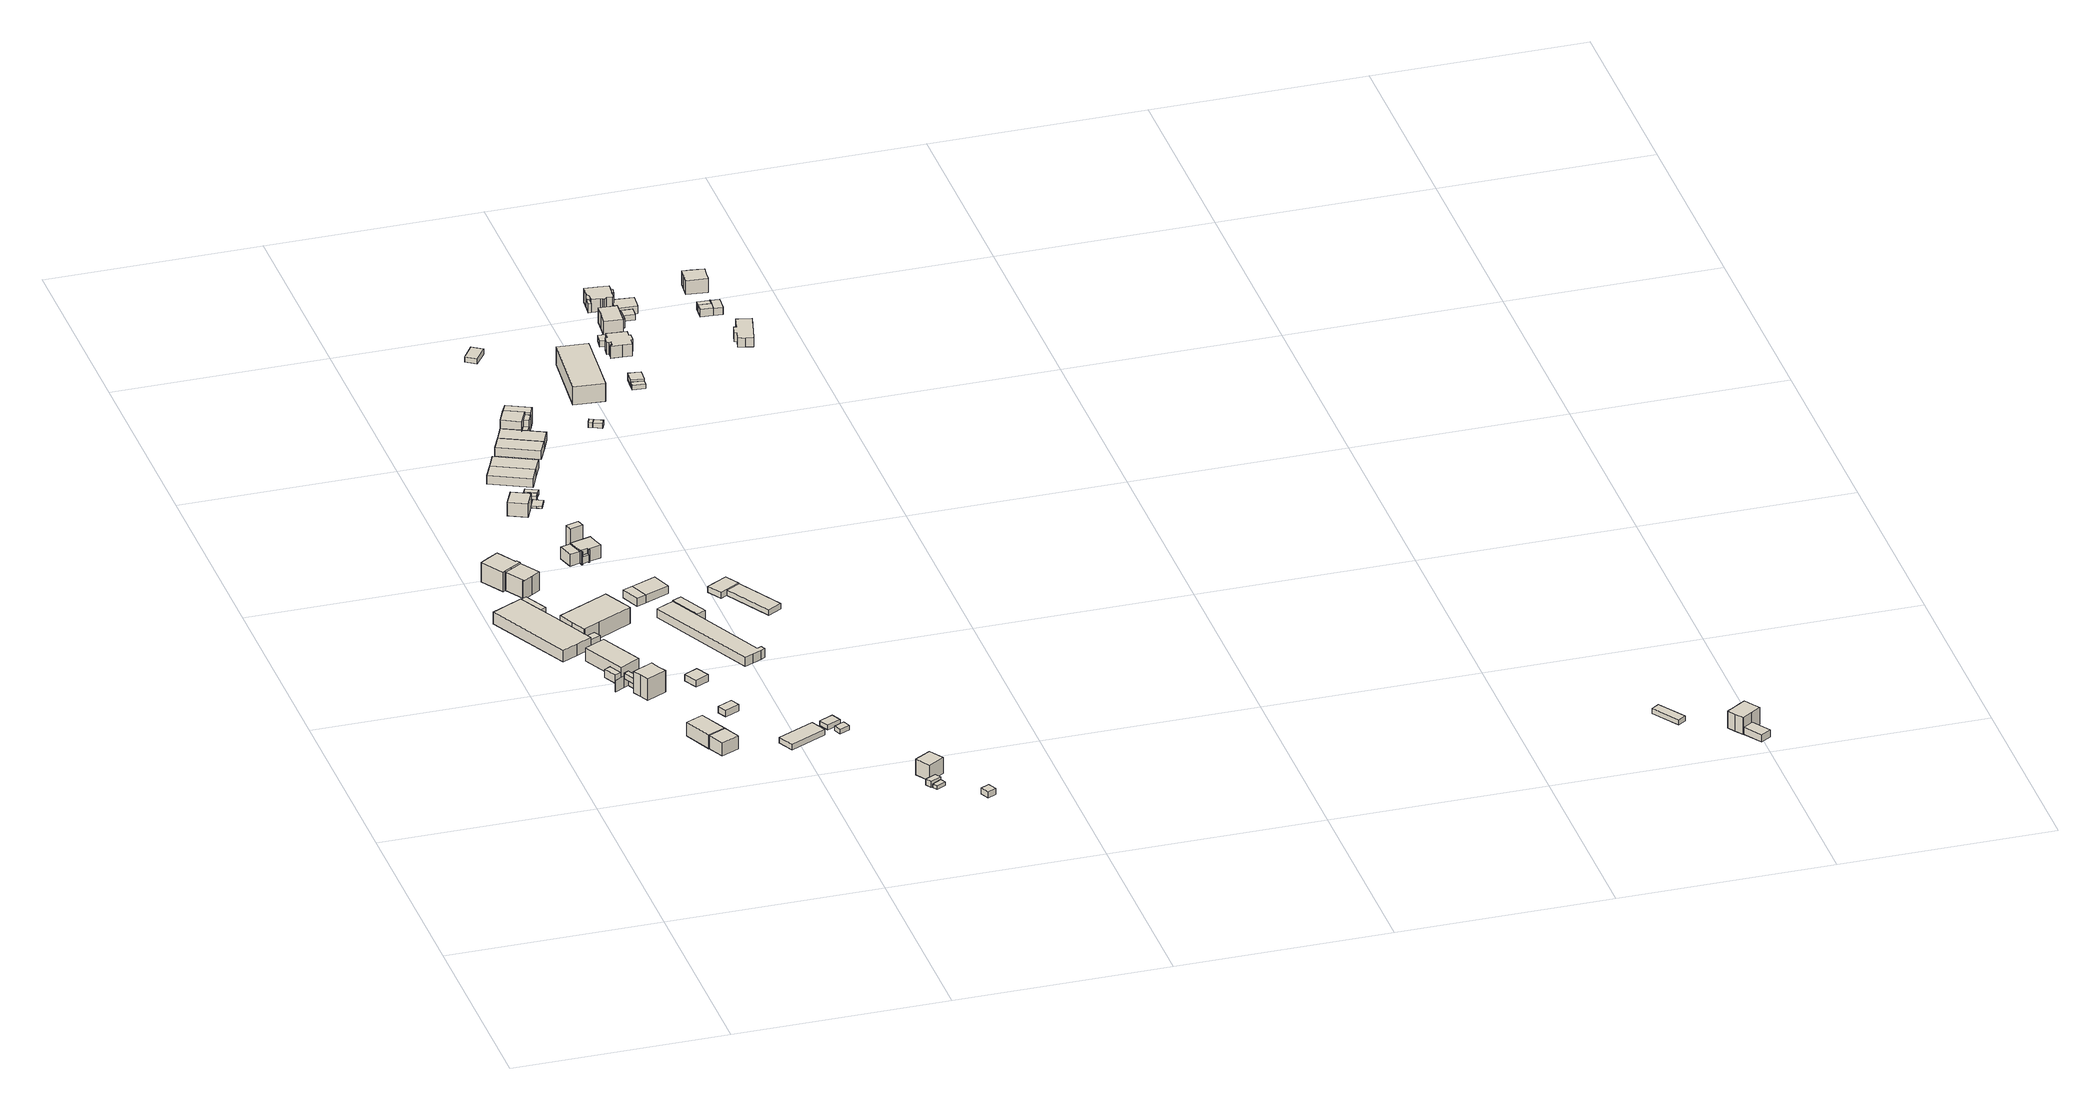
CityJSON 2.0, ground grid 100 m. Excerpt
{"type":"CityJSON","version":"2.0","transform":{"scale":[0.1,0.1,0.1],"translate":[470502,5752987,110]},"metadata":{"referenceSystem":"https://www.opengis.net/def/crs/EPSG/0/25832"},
"CityObjects":{
"building1":{"type":"Building","attributes":{"Gemeindeschluessel":"05711000","function":"31001_2720"},"address":[{"country":"Germany","locality":"Bielefeld","thoroughfareNumber":"1","thoroughfareName":"Rehobothweg"}],"children":["building1-1","building1-2"]},
"building1-1":{"type":"BuildingPart","attributes":{"BezugspunktDach":"2000","measuredHeight":7.31},"parents":["building1"],"geometry":[{"type":"Solid","lod":"1","boundaries":[[[[0,1,2,3,4,5,6,7,8,9,10,11]],[[12,13,14,15,16,17,18,19,20,21,22,23]],[[12,23,11,10]],[[13,12,10,9]],[[14,13,9,8]],[[15,14,8,7]],[[16,15,7,6]],[[17,16,6,5]],[[18,17,5,4]],[[19,18,4,3]],[[20,19,3,2]],[[21,20,2,1]],[[22,21,1,0]],[[23,22,0,11]]]]}]},
"building1-2":{"type":"BuildingPart","attributes":{"BezugspunktDach":"2000","measuredHeight":4.52},"parents":["building1"],"geometry":[{"type":"Solid","lod":"1","boundaries":[[[[24,25,26,27,28,29]],[[30,17,16,31,32,33]],[[30,33,29,28]],[[17,30,28,27]],[[16,17,27,26]],[[31,16,26,25]],[[32,31,25,24]],[[33,32,24,29]]]]}]},
"building2":{"type":"Building","attributes":{"Gemeindeschluessel":"05711000","BezugspunktDach":"2000","function":"31001_2460","measuredHeight":3.27},"address":[{"country":"Germany","locality":"Bielefeld","thoroughfareNumber":"3","thoroughfareName":"Hebronweg"}],"geometry":[{"type":"Solid","lod":"1","boundaries":[[[[34,35,36,37,38,39]],[[40,41,42,43,44,45]],[[40,45,39,38]],[[41,40,38,37]],[[42,41,37,36]],[[43,42,36,35]],[[44,43,35,34]],[[45,44,34,39]]]]}]},
"building3":{"type":"Building","attributes":{"Gemeindeschluessel":"05711000","BezugspunktDach":"2000","function":"31001_1010","measuredHeight":9.07},"address":[{"country":"Germany","locality":"Bielefeld","thoroughfareNumber":"7","thoroughfareName":"Rehobothweg"}],"geometry":[{"type":"Solid","lod":"1","boundaries":[[[[46,47,48,49]],[[50,51,52,53]],[[50,53,49,48]],[[51,50,48,47]],[[52,51,47,46]],[[53,52,46,49]]]]}]},
"building4":{"type":"Building","attributes":{"Gemeindeschluessel":"05711000","function":"31001_2720"},"address":[{"country":"Germany","locality":"Bielefeld","thoroughfareNumber":"5","thoroughfareName":"Rehobothweg"}],"children":["building4-1","building4-2"]},
"building4-1":{"type":"BuildingPart","attributes":{"BezugspunktDach":"2000","measuredHeight":9.37},"parents":["building4"],"geometry":[{"type":"Solid","lod":"1","boundaries":[[[[54,55,56,57]],[[58,59,60,61]],[[58,61,57,56]],[[59,58,56,55]],[[60,59,55,54]],[[61,60,54,57]]]]}]},
"building4-2":{"type":"BuildingPart","attributes":{"BezugspunktDach":"2000","measuredHeight":4.09},"parents":["building4"],"geometry":[{"type":"Solid","lod":"1","boundaries":[[[[62,63,64,65]],[[66,67,68,58]],[[66,58,65,64]],[[67,66,64,63]],[[68,67,63,62]],[[58,68,62,65]]]]}]},
"building5":{"type":"Building","attributes":{"Gemeindeschluessel":"05711000","function":"31001_1010"},"address":[{"country":"Germany","locality":"Bielefeld","thoroughfareNumber":"3","thoroughfareName":"Hebronweg"}],"children":["building5-1","building5-2"]},
"building5-1":{"type":"BuildingPart","attributes":{"BezugspunktDach":"2000","measuredHeight":11.84},"parents":["building5"],"geometry":[{"type":"Solid","lod":"1","boundaries":[[[[69,70,71,72,73,74,75,76,77]],[[78,79,80,81,82,83,84,85,86]],[[78,86,77,76]],[[79,78,76,75]],[[80,79,75,74]],[[81,80,74,73]],[[82,81,73,72]],[[83,82,72,71]],[[84,83,71,70]],[[85,84,70,69]],[[86,85,69,77]]]]}]},
"building5-2":{"type":"BuildingPart","attributes":{"BezugspunktDach":"2000","measuredHeight":11.34},"parents":["building5"],"geometry":[{"type":"Solid","lod":"1","boundaries":[[[[87,88,89,90,91,92,93,94]],[[95,96,97,82,98,80,99,100]],[[95,100,94,93]],[[96,95,93,92]],[[97,96,92,91]],[[82,97,91,90]],[[98,82,90,89]],[[80,98,89,88]],[[99,80,88,87]],[[100,99,87,94]]]]}]},
"building6":{"type":"Building","attributes":{"Gemeindeschluessel":"05711000","BezugspunktDach":"2000","function":"31001_1010","measuredHeight":8.93},"address":[{"country":"Germany","locality":"Bielefeld","thoroughfareNumber":"9","thoroughfareName":"Rehobothweg"}],"geometry":[{"type":"Solid","lod":"1","boundaries":[[[[49,48,101,102]],[[103,104,105,106]],[[103,106,102,101]],[[104,103,101,48]],[[105,104,48,49]],[[106,105,49,102]]]]}]},
"building7":{"type":"Building","attributes":{"Gemeindeschluessel":"05711000","function":"31001_1010"},"address":[{"country":"Germany","locality":"Bielefeld","thoroughfareNumber":"5","thoroughfareName":"Rehobothweg"}],"children":["building7-1","building7-2","building7-3"]},
"building7-1":{"type":"BuildingPart","attributes":{"BezugspunktDach":"2000","measuredHeight":13.38},"parents":["building7"],"geometry":[{"type":"Solid","lod":"1","boundaries":[[[[107,108,109,110,111,112,113,114]],[[115,116,117,118,119,120,121,122]],[[115,122,114,113]],[[116,115,113,112]],[[117,116,112,111]],[[118,117,111,110]],[[119,118,110,109]],[[120,119,109,108]],[[121,120,108,107]],[[122,121,107,114]]]]}]},
"building7-2":{"type":"BuildingPart","attributes":{"BezugspunktDach":"2000","measuredHeight":11.79},"parents":["building7"],"geometry":[{"type":"Solid","lod":"1","boundaries":[[[[123,124,125,126,127,128,129,130,131,132]],[[121,120,133,134,135,136,137,138,139,140]],[[121,140,132,131]],[[120,121,131,130]],[[133,120,130,129]],[[134,133,129,128]],[[135,134,128,127]],[[136,135,127,126]],[[137,136,126,125]],[[138,137,125,124]],[[139,138,124,123]],[[140,139,123,132]]]]}]},
"building7-3":{"type":"BuildingPart","attributes":{"BezugspunktDach":"2000","measuredHeight":2.81},"address":[{"country":"Germany","locality":"Bielefeld","thoroughfareNumber":"5","thoroughfareName":"Rehobothweg"}],"parents":["building7"],"geometry":[{"type":"Solid","lod":"1","boundaries":[[[[141,142,143,144]],[[145,146,147,148]],[[145,148,144,143]],[[146,145,143,142]],[[147,146,142,141]],[[148,147,141,144]]]]}]},
"building8":{"type":"Building","attributes":{"Gemeindeschluessel":"05711000","BezugspunktDach":"2000","function":"31001_2720","measuredHeight":9.3},"address":[{"country":"Germany","locality":"Bielefeld","thoroughfareNumber":"4","thoroughfareName":"Rehobothweg"}],"geometry":[{"type":"Solid","lod":"1","boundaries":[[[[149,150,151,152,153,154,155,156,157,158]],[[159,160,161,162,163,164,165,166,167,168]],[[159,168,158,157]],[[160,159,157,156]],[[161,160,156,155]],[[162,161,155,154]],[[163,162,154,153]],[[164,163,153,152]],[[165,164,152,151]],[[166,165,151,150]],[[167,166,150,149]],[[168,167,149,158]]]]}]},
"building9":{"type":"Building","attributes":{"Gemeindeschluessel":"05711000","BezugspunktDach":"2000","function":"51009_1611","measuredHeight":4.05},"address":[{"country":"Germany"}],"geometry":[{"type":"Solid","lod":"1","boundaries":[[[[169,170,171,172]],[[173,174,175,176]],[[173,176,172,171]],[[174,173,171,170]],[[175,174,170,169]],[[176,175,169,172]]]]}]},
"building10":{"type":"Building","attributes":{"Gemeindeschluessel":"05711000","BezugspunktDach":"2000","function":"51009_1611","measuredHeight":4.34},"address":[{"country":"Germany"}],"geometry":[{"type":"Solid","lod":"1","boundaries":[[[[177,178,179,180]],[[181,182,183,184]],[[181,184,180,179]],[[182,181,179,178]],[[183,182,178,177]],[[184,183,177,180]]]]}]},
"building11":{"type":"Building","attributes":{"Gemeindeschluessel":"05711000","BezugspunktDach":"2000","function":"51009_1610","measuredHeight":3.16},"address":[{"country":"Germany"}],"geometry":[{"type":"Solid","lod":"1","boundaries":[[[[185,186,187,188]],[[189,190,191,192]],[[189,192,188,187]],[[190,189,187,186]],[[191,190,186,185]],[[192,191,185,188]]]]}]},
"building12":{"type":"Building","attributes":{"Gemeindeschluessel":"05711000","BezugspunktDach":"2000","function":"31001_1010","measuredHeight":6.58},"address":[{"country":"Germany","locality":"Bielefeld","thoroughfareNumber":"15","thoroughfareName":"Hebronweg"}],"geometry":[{"type":"Solid","lod":"1","boundaries":[[[[193,194,195,196]],[[197,198,199,200]],[[197,200,196,195]],[[198,197,195,194]],[[199,198,194,193]],[[200,199,193,196]]]]}]},
"building13":{"type":"Building","attributes":{"Gemeindeschluessel":"05711000","BezugspunktDach":"2000","function":"51009_1610","measuredHeight":3.44},"address":[{"country":"Germany"}],"geometry":[{"type":"Solid","lod":"1","boundaries":[[[[201,202,203,204]],[[205,206,207,208]],[[205,208,204,203]],[[206,205,203,202]],[[207,206,202,201]],[[208,207,201,204]]]]}]},
"building14":{"type":"Building","attributes":{"Gemeindeschluessel":"05711000","BezugspunktDach":"2000","function":"51009_1610","measuredHeight":3.99},"address":[{"country":"Germany"}],"geometry":[{"type":"Solid","lod":"1","boundaries":[[[[209,210,211,212]],[[213,214,215,216]],[[213,216,212,211]],[[214,213,211,210]],[[215,214,210,209]],[[216,215,209,212]]]]}]},
"building15":{"type":"Building","attributes":{"Gemeindeschluessel":"05711000","function":"31001_1010"},"address":[{"country":"Germany","locality":"Bielefeld","thoroughfareNumber":"2","thoroughfareName":"Hebronweg"}],"children":["building15-1","building15-2","building15-3"]},
"building15-1":{"type":"BuildingPart","attributes":{"BezugspunktDach":"2000","measuredHeight":8.94},"parents":["building15"],"geometry":[{"type":"Solid","lod":"1","boundaries":[[[[217,218,219,220,221,222,223,224,225,226,227,228,229,230,231]],[[232,233,234,235,236,237,238,239,240,241,242,243,244,245,246]],[[232,246,231,230]],[[233,232,230,229]],[[234,233,229,228]],[[235,234,228,227]],[[236,235,227,226]],[[237,236,226,225]],[[238,237,225,224]],[[239,238,224,223]],[[240,239,223,222]],[[241,240,222,221]],[[242,241,221,220]],[[243,242,220,219]],[[244,243,219,218]],[[245,244,218,217]],[[246,245,217,231]]]]}]},
"building15-2":{"type":"BuildingPart","attributes":{"BezugspunktDach":"2100","measuredHeight":5.92},"address":[{"country":"Germany","locality":"Bielefeld","thoroughfareNumber":"2","thoroughfareName":"Hebronweg"}],"parents":["building15"],"geometry":[{"type":"Solid","lod":"1","boundaries":[[[[247,248,249,250,251,252]],[[253,254,255,256,257,258]],[[253,258,252,251]],[[254,253,251,250]],[[255,254,250,249]],[[256,255,249,248]],[[257,256,248,247]],[[258,257,247,252]]]]}]},
"building15-3":{"type":"BuildingPart","attributes":{"BezugspunktDach":"2000","measuredHeight":13.37},"address":[{"country":"Germany","locality":"Bielefeld","thoroughfareNumber":"2","thoroughfareName":"Hebronweg"}],"parents":["building15"],"geometry":[{"type":"Solid","lod":"1","boundaries":[[[[259,260,261,262,263]],[[256,255,264,265,266]],[[256,266,263,262]],[[255,256,262,261]],[[264,255,261,260]],[[265,264,260,259]],[[266,265,259,263]]]]}]},
"building16":{"type":"Building","attributes":{"Gemeindeschluessel":"05711000","BezugspunktDach":"2000","function":"31001_9998","measuredHeight":2.82},"address":[{"country":"Germany","locality":"Bielefeld","thoroughfareNumber":"15","thoroughfareName":"Hebronweg"}],"geometry":[{"type":"Solid","lod":"1","boundaries":[[[[267,268,269,270]],[[271,272,273,274]],[[271,274,270,269]],[[272,271,269,268]],[[273,272,268,267]],[[274,273,267,270]]]]}]},
"building17":{"type":"Building","attributes":{"Gemeindeschluessel":"05711000","BezugspunktDach":"2000","function":"51009_1610","measuredHeight":3.86},"address":[{"country":"Germany"}],"geometry":[{"type":"Solid","lod":"1","boundaries":[[[[275,209,212,276]],[[277,278,279,280]],[[277,280,276,212]],[[278,277,212,209]],[[279,278,209,275]],[[280,279,275,276]]]]}]},
"building18":{"type":"Building","attributes":{"Gemeindeschluessel":"05711000","BezugspunktDach":"2000","function":"51009_1611","measuredHeight":1.35},"address":[{"country":"Germany"}],"geometry":[{"type":"Solid","lod":"1","boundaries":[[[[281,282,283,284,285,286]],[[287,288,289,200,290,291]],[[287,291,286,285]],[[288,287,285,284]],[[289,288,284,283]],[[200,289,283,282]],[[290,200,282,281]],[[291,290,281,286]]]]}]},
"building19":{"type":"Building","attributes":{"Gemeindeschluessel":"05711000","BezugspunktDach":"2000","function":"31001_2460","measuredHeight":2.37},"address":[{"country":"Germany","locality":"Bielefeld","thoroughfareNumber":"13","thoroughfareName":"Hebronweg"}],"geometry":[{"type":"Solid","lod":"1","boundaries":[[[[292,293,294,295,296]],[[297,298,299,300,301]],[[297,301,296,295]],[[298,297,295,294]],[[299,298,294,293]],[[300,299,293,292]],[[301,300,292,296]]]]}]},
"building20":{"type":"Building","attributes":{"Gemeindeschluessel":"05711000","function":"31001_2720"},"address":[{"country":"Germany","locality":"Bielefeld","thoroughfareNumber":"4","thoroughfareName":"Rehobothweg"}],"children":["building20-1","building20-2"]},
"building20-1":{"type":"BuildingPart","attributes":{"BezugspunktDach":"2000","measuredHeight":5.33},"parents":["building20"],"geometry":[{"type":"Solid","lod":"1","boundaries":[[[[302,303,304,305,306,307,308,309,310,311,312]],[[313,314,315,316,317,318,319,320,321,322,323]],[[313,323,312,311]],[[314,313,311,310]],[[315,314,310,309]],[[316,315,309,308]],[[317,316,308,307]],[[318,317,307,306]],[[319,318,306,305]],[[320,319,305,304]],[[321,320,304,303]],[[322,321,303,302]],[[323,322,302,312]]]]}]},
"building20-2":{"type":"BuildingPart","attributes":{"BezugspunktDach":"2000","measuredHeight":5.46},"parents":["building20"],"geometry":[{"type":"Solid","lod":"1","boundaries":[[[[324,325,326,327]],[[323,322,328,329]],[[323,329,327,326]],[[322,323,326,325]],[[328,322,325,324]],[[329,328,324,327]]]]}]},
"building21":{"type":"Building","attributes":{"Gemeindeschluessel":"05711000","BezugspunktDach":"2000","function":"31001_1010","measuredHeight":4.73},"address":[{"country":"Germany","locality":"Bielefeld","thoroughfareNumber":"14","thoroughfareName":"Hebronweg"}],"geometry":[{"type":"Solid","lod":"1","boundaries":[[[[330,331,332,333]],[[334,335,336,337]],[[334,337,333,332]],[[335,334,332,331]],[[336,335,331,330]],[[337,336,330,333]]]]}]},
"building22":{"type":"Building","attributes":{"Gemeindeschluessel":"05711000","BezugspunktDach":"2000","function":"31001_2460","measuredHeight":2.33},"address":[{"country":"Germany","locality":"Bielefeld","thoroughfareNumber":"11","thoroughfareName":"Hebronweg"}],"geometry":[{"type":"Solid","lod":"1","boundaries":[[[[338,292,296,339]],[[301,300,340,341]],[[301,341,339,296]],[[300,301,296,292]],[[340,300,292,338]],[[341,340,338,339]]]]}]},
"building23":{"type":"Building","attributes":{"Gemeindeschluessel":"05711000","BezugspunktDach":"2000","function":"51009_1610","measuredHeight":2.32},"address":[{"country":"Germany"}],"geometry":[{"type":"Solid","lod":"1","boundaries":[[[[342,343,344,345]],[[346,347,348,349]],[[346,349,345,344]],[[347,346,344,343]],[[348,347,343,342]],[[349,348,342,345]]]]}]},
"building24":{"type":"Building","attributes":{"Gemeindeschluessel":"05711000","BezugspunktDach":"2000","function":"51009_1610","measuredHeight":2.56},"address":[{"country":"Germany"}],"geometry":[{"type":"Solid","lod":"1","boundaries":[[[[350,351,352,353]],[[354,355,356,357]],[[354,357,353,352]],[[355,354,352,351]],[[356,355,351,350]],[[357,356,350,353]]]]}]},
"building25":{"type":"Building","attributes":{"Gemeindeschluessel":"05711000","BezugspunktDach":"2000","function":"31001_1010","measuredHeight":4.59},"address":[{"country":"Germany","locality":"Bielefeld","thoroughfareNumber":"13","thoroughfareName":"Hebronweg"}],"geometry":[{"type":"Solid","lod":"1","boundaries":[[[[358,330,333,359]],[[360,361,362,363]],[[360,363,359,333]],[[361,360,333,330]],[[362,361,330,358]],[[363,362,358,359]]]]}]},
"building26":{"type":"Building","attributes":{"Gemeindeschluessel":"05711000","BezugspunktDach":"2000","function":"31001_9998","measuredHeight":3.83},"address":[{"country":"Germany","locality":"Bielefeld","thoroughfareNumber":"4","thoroughfareName":"Rehobothweg"}],"geometry":[{"type":"Solid","lod":"1","boundaries":[[[[364,365,366,367]],[[368,369,370,371]],[[368,371,367,366]],[[369,368,366,365]],[[370,369,365,364]],[[371,370,364,367]]]]}]},
"building27":{"type":"Building","attributes":{"Gemeindeschluessel":"05711000","BezugspunktDach":"2000","function":"31001_2460","measuredHeight":1.81},"address":[{"country":"Germany","locality":"Bielefeld","thoroughfareNumber":"4","thoroughfareName":"Rehobothweg"}],"geometry":[{"type":"Solid","lod":"1","boundaries":[[[[372,373,374,375]],[[376,377,378,379]],[[376,379,375,374]],[[377,376,374,373]],[[378,377,373,372]],[[379,378,372,375]]]]}]},
"building28":{"type":"Building","attributes":{"Gemeindeschluessel":"05711000","BezugspunktDach":"2000","function":"31001_1010","measuredHeight":10.38},"address":[{"country":"Germany","locality":"Bielefeld","thoroughfareNumber":"4","thoroughfareName":"Rehobothweg"}],"geometry":[{"type":"Solid","lod":"1","boundaries":[[[[380,381,382,383]],[[384,385,386,387]],[[384,387,383,382]],[[385,384,382,381]],[[386,385,381,380]],[[387,386,380,383]]]]}]},
"building29":{"type":"Building","attributes":{"Gemeindeschluessel":"05711000","BezugspunktDach":"2000","function":"31001_1010","measuredHeight":4.62},"address":[{"country":"Germany","locality":"Bielefeld","thoroughfareNumber":"11","thoroughfareName":"Hebronweg"}],"geometry":[{"type":"Solid","lod":"1","boundaries":[[[[388,389,390,391]],[[392,393,394,395]],[[392,395,391,390]],[[393,392,390,389]],[[394,393,389,388]],[[395,394,388,391]]]]}]},
"building30":{"type":"Building","attributes":{"Gemeindeschluessel":"05711000","function":"31001_1010"},"address":[{"country":"Germany","locality":"Bielefeld","thoroughfareNumber":"10","thoroughfareName":"Hebronweg"}],"children":["building30-1","building30-2"]},
"building30-1":{"type":"BuildingPart","attributes":{"BezugspunktDach":"2000","measuredHeight":4.6},"parents":["building30"],"geometry":[{"type":"Solid","lod":"1","boundaries":[[[[396,388,391,397]],[[395,394,398,399]],[[395,399,397,391]],[[394,395,391,388]],[[398,394,388,396]],[[399,398,396,397]]]]}]},
"building30-2":{"type":"BuildingPart","attributes":{"BezugspunktDach":"2000","measuredHeight":3.86},"parents":["building30"],"geometry":[{"type":"Solid","lod":"1","boundaries":[[[[400,401,402,403]],[[404,405,406,407]],[[404,407,403,402]],[[405,404,402,401]],[[406,405,401,400]],[[407,406,400,403]]]]}]},
"building31":{"type":"Building","attributes":{"Gemeindeschluessel":"05711000","function":"31001_1010"},"address":[{"country":"Germany","locality":"Bielefeld","thoroughfareNumber":"9","thoroughfareName":"Hebronweg"}],"children":["building31-1","building31-2"]},
"building31-1":{"type":"BuildingPart","attributes":{"BezugspunktDach":"2000","measuredHeight":9.93},"parents":["building31"],"geometry":[{"type":"Solid","lod":"1","boundaries":[[[[408,409,410,411]],[[412,413,414,415]],[[412,415,411,410]],[[413,412,410,409]],[[414,413,409,408]],[[415,414,408,411]]]]}]},
"building31-2":{"type":"BuildingPart","attributes":{"BezugspunktDach":"2000","measuredHeight":6.99},"parents":["building31"],"geometry":[{"type":"Solid","lod":"1","boundaries":[[[[416,417,418,419]],[[420,421,415,422]],[[420,422,419,418]],[[421,420,418,417]],[[415,421,417,416]],[[422,415,416,419]]]]}]},
"building32":{"type":"Building","attributes":{"Gemeindeschluessel":"05711000","BezugspunktDach":"2000","function":"31001_2720","measuredHeight":2.94},"address":[{"country":"Germany"}],"geometry":[{"type":"Solid","lod":"1","boundaries":[[[[423,424,425,426,427]],[[428,429,430,431,432]],[[428,432,427,426]],[[429,428,426,425]],[[430,429,425,424]],[[431,430,424,423]],[[432,431,423,427]]]]}]},
"building33":{"type":"Building","attributes":{"Gemeindeschluessel":"05711000","BezugspunktDach":"2000","function":"31001_9998","measuredHeight":3.57},"address":[{"country":"Germany","locality":"Bielefeld","thoroughfareNumber":"4","thoroughfareName":"Rehobothweg"}],"geometry":[{"type":"Solid","lod":"1","boundaries":[[[[433,434,435,436]],[[437,438,439,440]],[[437,440,436,435]],[[438,437,435,434]],[[439,438,434,433]],[[440,439,433,436]]]]}]},
"building34":{"type":"Building","attributes":{"Gemeindeschluessel":"05711000","BezugspunktDach":"2000","function":"31001_1010","measuredHeight":9.93},"address":[{"country":"Germany","locality":"Bielefeld","thoroughfareNumber":"8","thoroughfareName":"Hebronweg"}],"geometry":[{"type":"Solid","lod":"1","boundaries":[[[[441,442,443,444]],[[422,414,445,446]],[[422,446,444,443]],[[414,422,443,442]],[[445,414,442,441]],[[446,445,441,444]]]]}]},
"building35":{"type":"Building","attributes":{"Gemeindeschluessel":"05711000","BezugspunktDach":"2000","function":"31001_2460","measuredHeight":2.78},"address":[{"country":"Germany"}],"geometry":[{"type":"Solid","lod":"1","boundaries":[[[[447,448,449,450]],[[451,432,431,452]],[[451,452,450,449]],[[432,451,449,448]],[[431,432,448,447]],[[452,431,447,450]]]]}]},
"building36":{"type":"Building","attributes":{"Gemeindeschluessel":"05711000","BezugspunktDach":"2000","function":"31001_9998","measuredHeight":2.62},"address":[{"country":"Germany","locality":"Bielefeld","thoroughfareNumber":"2","thoroughfareName":"Hebronweg"}],"geometry":[{"type":"Solid","lod":"1","boundaries":[[[[453,454,455,456]],[[457,458,459,460]],[[457,460,456,455]],[[458,457,455,454]],[[459,458,454,453]],[[460,459,453,456]]]]}]},
"building37":{"type":"Building","attributes":{"Gemeindeschluessel":"05711000","BezugspunktDach":"2000","function":"31001_9998","measuredHeight":2.36},"address":[{"country":"Germany","locality":"Bielefeld","thoroughfareNumber":"8","thoroughfareName":"Hebronweg"}],"geometry":[{"type":"Solid","lod":"1","boundaries":[[[[461,462,463,464]],[[465,466,467,468]],[[465,468,464,463]],[[466,465,463,462]],[[467,466,462,461]],[[468,467,461,464]]]]}]},
"building38":{"type":"Building","attributes":{"Gemeindeschluessel":"05711000","BezugspunktDach":"2000","function":"51009_1611","measuredHeight":2.4},"address":[{"country":"Germany"}],"geometry":[{"type":"Solid","lod":"1","boundaries":[[[[464,463,469,470]],[[471,465,468,472]],[[471,472,470,469]],[[465,471,469,463]],[[468,465,463,464]],[[472,468,464,470]]]]}]},
"building39":{"type":"Building","attributes":{"Gemeindeschluessel":"05711000","BezugspunktDach":"2000","function":"31001_1100","measuredHeight":11.78},"address":[{"country":"Germany","locality":"Bielefeld","thoroughfareNumber":"6","thoroughfareName":"Hebronweg"}],"geometry":[{"type":"Solid","lod":"1","boundaries":[[[[473,474,475,476]],[[477,478,479,480]],[[477,480,476,475]],[[478,477,475,474]],[[479,478,474,473]],[[480,479,473,476]]]]}]},
"building40":{"type":"Building","attributes":{"Gemeindeschluessel":"05711000","BezugspunktDach":"2000","function":"31001_2460","measuredHeight":2.33},"address":[{"country":"Germany","locality":"Bielefeld","thoroughfareNumber":"6","thoroughfareName":"Hebronweg"}],"geometry":[{"type":"Solid","lod":"1","boundaries":[[[[481,482,483,484]],[[485,486,487,488]],[[485,488,484,483]],[[486,485,483,482]],[[487,486,482,481]],[[488,487,481,484]]]]}]},
"building41":{"type":"Building","attributes":{"Gemeindeschluessel":"05711000","BezugspunktDach":"2000","function":"51009_1611","measuredHeight":3.76},"address":[{"country":"Germany"}],"geometry":[{"type":"Solid","lod":"1","boundaries":[[[[489,490,491,492]],[[488,487,493,494]],[[488,494,492,491]],[[487,488,491,490]],[[493,487,490,489]],[[494,493,489,492]]]]}]},
"building42":{"type":"Building","attributes":{"Gemeindeschluessel":"05711000","BezugspunktDach":"2000","function":"51009_1610","measuredHeight":4.68},"address":[{"country":"Germany"}],"geometry":[{"type":"Solid","lod":"1","boundaries":[[[[495,496,497,498,499]],[[500,501,502,503,504]],[[500,504,499,498]],[[501,500,498,497]],[[502,501,497,496]],[[503,502,496,495]],[[504,503,495,499]]]]}]},
"building43":{"type":"Building","attributes":{"Gemeindeschluessel":"05711000","BezugspunktDach":"2000","function":"31001_1010","measuredHeight":8.96},"address":[{"country":"Germany","locality":"Bielefeld","thoroughfareNumber":"6a","thoroughfareName":"Hebronweg"}],"geometry":[{"type":"Solid","lod":"1","boundaries":[[[[505,506,507,508,509,510,511,512,513,514,515,516,517,518,519,520,521,522,523]],[[524,525,526,527,528,529,530,531,532,533,534,535,536,537,538,539,540,541,542]],[[524,542,523,522]],[[525,524,522,521]],[[526,525,521,520]],[[527,526,520,519]],[[528,527,519,518]],[[529,528,518,517]],[[530,529,517,516]],[[531,530,516,515]],[[532,531,515,514]],[[533,532,514,513]],[[534,533,513,512]],[[535,534,512,511]],[[536,535,511,510]],[[537,536,510,509]],[[538,537,509,508]],[[539,538,508,507]],[[540,539,507,506]],[[541,540,506,505]],[[542,541,505,523]]]]}]},
"building44":{"type":"Building","attributes":{"Gemeindeschluessel":"05711000","BezugspunktDach":"2000","function":"31001_2460","measuredHeight":2.89},"address":[{"country":"Germany","locality":"Bielefeld","thoroughfareNumber":"6a","thoroughfareName":"Hebronweg"}],"geometry":[{"type":"Solid","lod":"1","boundaries":[[[[543,544,545,546,547,548]],[[549,550,551,552,553,554]],[[549,554,548,547]],[[550,549,547,546]],[[551,550,546,545]],[[552,551,545,544]],[[553,552,544,543]],[[554,553,543,548]]]]}]},
"building45":{"type":"Building","attributes":{"Gemeindeschluessel":"05711000","BezugspunktDach":"2000","function":"51009_1610","measuredHeight":4.42},"address":[{"country":"Germany"}],"geometry":[{"type":"Solid","lod":"1","boundaries":[[[[555,556,557,558]],[[559,560,561,562]],[[559,562,558,557]],[[560,559,557,556]],[[561,560,556,555]],[[562,561,555,558]]]]}]},
"building46":{"type":"Building","attributes":{"Gemeindeschluessel":"05711000","function":"31001_1010"},"address":[{"country":"Germany","locality":"Bielefeld","thoroughfareNumber":"6b","thoroughfareName":"Hebronweg"}],"children":["building46-1","building46-2"]},
"building46-1":{"type":"BuildingPart","attributes":{"BezugspunktDach":"2000","measuredHeight":10.38},"parents":["building46"],"geometry":[{"type":"Solid","lod":"1","boundaries":[[[[563,564,565,566,567,568,569,570]],[[571,572,573,574,575,576,577,578]],[[571,578,570,569]],[[572,571,569,568]],[[573,572,568,567]],[[574,573,567,566]],[[575,574,566,565]],[[576,575,565,564]],[[577,576,564,563]],[[578,577,563,570]]]]}]},
"building46-2":{"type":"BuildingPart","attributes":{"BezugspunktDach":"2000","measuredHeight":4.41},"parents":["building46"],"geometry":[{"type":"Solid","lod":"1","boundaries":[[[[579,580,581,582]],[[583,578,576,584]],[[583,584,582,581]],[[578,583,581,580]],[[576,578,580,579]],[[584,576,579,582]]]]}]},
"building47":{"type":"Building","attributes":{"Gemeindeschluessel":"05711000","BezugspunktDach":"2000","function":"31001_1010","measuredHeight":9.75},"address":[{"country":"Germany","locality":"Bielefeld","thoroughfareNumber":"6c","thoroughfareName":"Hebronweg"}],"geometry":[{"type":"Solid","lod":"1","boundaries":[[[[585,586,587,588,589,590,591,592,593,594,595,596,597,598,599]],[[600,601,602,603,604,605,606,607,608,609,610,611,612,613,614]],[[600,614,599,598]],[[601,600,598,597]],[[602,601,597,596]],[[603,602,596,595]],[[604,603,595,594]],[[605,604,594,593]],[[606,605,593,592]],[[607,606,592,591]],[[608,607,591,590]],[[609,608,590,589]],[[610,609,589,588]],[[611,610,588,587]],[[612,611,587,586]],[[613,612,586,585]],[[614,613,585,599]]]]}]},
"building48":{"type":"Building","attributes":{"Gemeindeschluessel":"05711000","BezugspunktDach":"2000","function":"31001_2460","measuredHeight":2.78},"address":[{"country":"Germany","locality":"Bielefeld","thoroughfareNumber":"6b","thoroughfareName":"Hebronweg"}],"geometry":[{"type":"Solid","lod":"1","boundaries":[[[[615,616,617,618,619,620]],[[621,622,623,624,625,626]],[[621,626,620,619]],[[622,621,619,618]],[[623,622,618,617]],[[624,623,617,616]],[[625,624,616,615]],[[626,625,615,620]]]]}]},
"building49":{"type":"Building","attributes":{"Gemeindeschluessel":"05711000","BezugspunktDach":"2000","function":"51009_1610","measuredHeight":7.25},"address":[{"country":"Germany"}],"geometry":[{"type":"Solid","lod":"1","boundaries":[[[[586,585,627,628]],[[629,630,631,632]],[[629,632,628,627]],[[630,629,627,585]],[[631,630,585,586]],[[632,631,586,628]]]]}]},
"building50":{"type":"Building","attributes":{"Gemeindeschluessel":"05711000","BezugspunktDach":"2000","function":"31001_2460","measuredHeight":4.57},"address":[{"country":"Germany","locality":"Bielefeld","thoroughfareNumber":"6c","thoroughfareName":"Hebronweg"}],"geometry":[{"type":"Solid","lod":"1","boundaries":[[[[633,634,635,636,637,638,639,640,641]],[[642,643,644,645,601,600,614,646,647]],[[642,647,641,640]],[[643,642,640,639]],[[644,643,639,638]],[[645,644,638,637]],[[601,645,637,636]],[[600,601,636,635]],[[614,600,635,634]],[[646,614,634,633]],[[647,646,633,641]]]]}]},
"building51":{"type":"Building","attributes":{"Gemeindeschluessel":"05711000","BezugspunktDach":"2000","function":"31001_2460","measuredHeight":3.75},"address":[{"country":"Germany","locality":"Bielefeld","thoroughfareNumber":"7","thoroughfareName":"Hebronweg"}],"geometry":[{"type":"Solid","lod":"1","boundaries":[[[[648,649,650,651,652,653]],[[654,655,656,657,658,659]],[[654,659,653,652]],[[655,654,652,651]],[[656,655,651,650]],[[657,656,650,649]],[[658,657,649,648]],[[659,658,648,653]]]]}]},
"building52":{"type":"Building","attributes":{"Gemeindeschluessel":"05711000","BezugspunktDach":"2000","function":"51009_1611","measuredHeight":4.35},"address":[{"country":"Germany"}],"geometry":[{"type":"Solid","lod":"1","boundaries":[[[[660,661,662,663]],[[657,656,664,658]],[[657,658,663,662]],[[656,657,662,661]],[[664,656,661,660]],[[658,664,660,663]]]]}]},
"building53":{"type":"Building","attributes":{"Gemeindeschluessel":"05711000","BezugspunktDach":"2000","function":"31001_1010","measuredHeight":7.92},"address":[{"country":"Germany","locality":"Bielefeld","thoroughfareNumber":"7","thoroughfareName":"Hebronweg"}],"geometry":[{"type":"Solid","lod":"1","boundaries":[[[[665,666,667,668,669,670,671,672,673,674]],[[675,676,677,678,679,680,681,682,683,684]],[[675,684,674,673]],[[676,675,673,672]],[[677,676,672,671]],[[678,677,671,670]],[[679,678,670,669]],[[680,679,669,668]],[[681,680,668,667]],[[682,681,667,666]],[[683,682,666,665]],[[684,683,665,674]]]]}]},
"building54":{"type":"Building","attributes":{"Gemeindeschluessel":"05711000","BezugspunktDach":"2000","function":"31001_9998","measuredHeight":4.37},"address":[{"country":"Germany","locality":"Bielefeld","thoroughfareNumber":"7","thoroughfareName":"Hebronweg"}],"geometry":[{"type":"Solid","lod":"1","boundaries":[[[[685,686,687,688]],[[689,654,659,690]],[[689,690,688,687]],[[654,689,687,686]],[[659,654,686,685]],[[690,659,685,688]]]]}]},
"building55":{"type":"Building","attributes":{"Gemeindeschluessel":"05711000","function":"31001_1010"},"address":[{"country":"Germany","locality":"Bielefeld","thoroughfareNumber":"4","thoroughfareName":"Hebronweg"}],"children":["building55-1","building55-2"]},
"building55-1":{"type":"BuildingPart","attributes":{"BezugspunktDach":"2000","measuredHeight":9.9},"parents":["building55"],"geometry":[{"type":"Solid","lod":"1","boundaries":[[[[691,692,693,694,695,696,697,698]],[[699,700,701,702,703,704,705,706]],[[699,706,698,697]],[[700,699,697,696]],[[701,700,696,695]],[[702,701,695,694]],[[703,702,694,693]],[[704,703,693,692]],[[705,704,692,691]],[[706,705,691,698]]]]}]},
"building55-2":{"type":"BuildingPart","attributes":{"BezugspunktDach":"2000","measuredHeight":3.67},"address":[{"country":"Germany","locality":"Bielefeld","thoroughfareNumber":"4","thoroughfareName":"Hebronweg"}],"parents":["building55"],"geometry":[{"type":"Solid","lod":"1","boundaries":[[[[707,708,709,710]],[[711,712,713,714]],[[711,714,710,709]],[[712,711,709,708]],[[713,712,708,707]],[[714,713,707,710]]]]}]},
"building56":{"type":"Building","attributes":{"Gemeindeschluessel":"05711000","BezugspunktDach":"2000","function":"31001_9998","measuredHeight":2.8},"address":[{"country":"Germany","locality":"Bielefeld","thoroughfareNumber":"60","thoroughfareName":"Lorbeerweg"}],"geometry":[{"type":"Solid","lod":"1","boundaries":[[[[715,716,717,718]],[[719,720,721,722]],[[719,722,718,717]],[[720,719,717,716]],[[721,720,716,715]],[[722,721,715,718]]]]}]},
"building57":{"type":"Building","attributes":{"Gemeindeschluessel":"05711000","function":"31001_1010"},"address":[{"country":"Germany","locality":"Bielefeld","thoroughfareNumber":"64","thoroughfareName":"Lorbeerweg"}],"children":["building57-1","building57-2","building57-3"]},
"building57-1":{"type":"BuildingPart","attributes":{"BezugspunktDach":"2000","measuredHeight":10.08},"parents":["building57"],"geometry":[{"type":"Solid","lod":"1","boundaries":[[[[723,724,725,726,727,728,729,730,731,732]],[[733,734,735,736,737,738,739,740,741,742]],[[733,742,732,731]],[[734,733,731,730]],[[735,734,730,729]],[[736,735,729,728]],[[737,736,728,727]],[[738,737,727,726]],[[739,738,726,725]],[[740,739,725,724]],[[741,740,724,723]],[[742,741,723,732]]]]}]},
"building57-2":{"type":"BuildingPart","attributes":{"BezugspunktDach":"2000","measuredHeight":3.69},"parents":["building57"],"geometry":[{"type":"Solid","lod":"1","boundaries":[[[[743,744,745,746]],[[747,734,733,748]],[[747,748,746,745]],[[734,747,745,744]],[[733,734,744,743]],[[748,733,743,746]]]]}]},
"building57-3":{"type":"BuildingPart","attributes":{"BezugspunktDach":"2000","measuredHeight":3.94},"address":[{"country":"Germany","locality":"Bielefeld","thoroughfareNumber":"64","thoroughfareName":"Lorbeerweg"}],"parents":["building57"],"geometry":[{"type":"Solid","lod":"1","boundaries":[[[[749,750,751,752]],[[738,753,754,739]],[[738,739,752,751]],[[753,738,751,750]],[[754,753,750,749]],[[739,754,749,752]]]]}]}
},
"vertices":[
[78,2608,103],[5,2571,103],[201,2173,103],[274,2209,103],[347,2245,103],[347,2244,103],[329,2281,103],[261,2421,103],[262,2421,103],[195,2555,103],[194,2555,103],[151,2644,103],[194,2555,44],[195,2555,44],[262,2421,44],[261,2421,44],[329,2281,44],[347,2244,44],[347,2245,44],[274,2209,44],[201,2173,44],[5,2571,44],[78,2608,44],[151,2644,44],
[332,2280,89],[331,2282,89],[329,2281,89],[347,2244,89],[398,2269,89],[381,2304,89],[398,2269,44],[331,2282,44],[332,2280,44],[381,2304,44],
[244,2579,81],[189,2691,81],[140,2666,81],[151,2644,81],[194,2555,81],[195,2555,81],[194,2555,48],[151,2644,48],[140,2666,48],[189,2691,48],[244,2579,48],[195,2555,48],
[612,1455,113],[530,1417,113],[591,1284,113],[673,1322,113],[591,1284,45],[530,1417,45],[612,1455,45],[673,1322,45],
[391,2200,111],[296,2153,111],[395,1950,111],[490,1998,111],[395,1950,44],[296,2153,44],[391,2200,44],[490,1998,44],
[365,2011,85],[334,1996,85],[364,1935,85],[395,1950,85],[364,1935,44],[334,1996,44],[365,2011,44],
[103,2958,141],[59,2929,141],[126,2822,141],[138,2830,141],[170,2849,141],[220,2880,141],[210,2897,141],[204,2894,141],[147,2986,141],[204,2894,43],[210,2897,43],[220,2880,43],[170,2849,43],[138,2830,43],[126,2822,43],[59,2929,43],[103,2958,43],[147,2986,43],
[278,2788,136],[220,2880,136],[179,2855,136],[138,2830,136],[195,2738,136],[188,2734,136],[189,2732,136],[237,2762,136],[189,2732,43],[188,2734,43],[195,2738,43],[179,2855,43],[278,2788,43],[237,2762,43],
[628,1205,113],[710,1243,113],[628,1205,46],[591,1284,46],[673,1322,46],[710,1243,46],
[516,1940,111],[459,1912,111],[437,1901,111],[457,1861,111],[476,1820,111],[571,1867,111],[551,1907,111],[532,1948,111],[551,1907,3],[571,1867,3],[476,1820,3],[457,1861,3],[437,1901,3],[459,1912,3],[516,1940,3],[532,1948,3],
[491,1996,61],[490,1998,61],[460,1983,61],[364,1935,61],[365,1932,61],[411,1955,61],[433,1967,61],[459,1912,61],[516,1940,61],[489,1996,61],[433,1967,3],[411,1955,3],[365,1932,3],[364,1935,3],[460,1983,3],[490,1998,3],[491,1996,3],[489,1996,3],
[433,1967,76],[411,1955,76],[437,1901,76],[459,1912,76],[437,1901,48],[411,1955,48],[433,1967,48],[459,1912,48],
[407,2319,127],[572,2401,127],[537,2470,127],[503,2540,127],[488,2532,127],[262,2421,127],[261,2421,127],[295,2351,127],[329,2281,127],[331,2282,127],[329,2281,45],[295,2351,45],[261,2421,45],[262,2421,45],[488,2532,45],[503,2540,45],[537,2470,45],[572,2401,45],[407,2319,45],[331,2282,45],
[786,1595,79],[718,1563,79],[739,1520,79],[806,1551,79],[739,1520,46],[718,1563,46],[786,1595,46],[806,1551,46],
[720,1893,81],[657,1862,81],[689,1798,81],[752,1830,81],[689,1798,47],[657,1862,47],[720,1893,47],[752,1830,47],
[1068,1320,75],[896,1240,75],[931,1166,75],[1104,1247,75],[931,1166,47],[896,1240,47],[1068,1320,47],[1104,1247,47],
[360,3490,126],[320,3408,126],[403,3369,126],[442,3452,126],[403,3369,60],[320,3408,60],[360,3490,60],[442,3452,60],
[543,2948,92],[511,2939,92],[515,2925,92],[547,2935,92],[515,2925,58],[511,2939,58],[543,2948,58],[547,2935,58],
[648,2623,94],[602,2605,94],[638,2516,94],[683,2535,94],[638,2516,54],[602,2605,54],[648,2623,54],[683,2535,54],
[595,3004,118],[585,3040,118],[547,3029,118],[487,3012,118],[486,3012,118],[497,2975,118],[508,2939,118],[512,2924,118],[515,2925,118],[511,2939,118],[543,2948,118],[547,2935,118],[551,2936,118],[549,2942,118],[608,2959,118],[549,2942,54],[551,2936,54],[547,2935,54],[543,2948,54],[511,2939,54],[515,2925,54],[512,2924,54],[508,2939,54],[497,2975,54],[486,3012,54],[487,3012,54],[547,3029,54],[585,3040,54],[595,3004,54],[608,2959,54],
[486,3012,114],[487,3012,114],[487,3013,114],[438,2999,114],[459,2926,114],[508,2939,114],[459,2926,55],[438,2999,55],[487,3013,55],[487,3012,55],[486,3012,55],[508,2939,55],
[538,3064,189],[477,3046,189],[487,3013,189],[487,3012,189],[547,3029,189],[477,3046,55],[538,3064,55],[547,3029,55],
[401,3520,85],[390,3497,85],[425,3481,85],[436,3504,85],[425,3481,61],[390,3497,61],[401,3520,61],[436,3504,61],
[764,2670,94],[799,2581,94],[683,2535,55],[648,2623,55],[764,2670,55],[799,2581,55],
[461,3493,70],[442,3452,70],[438,3443,70],[461,3432,70],[483,3422,70],[506,3472,70],[483,3422,60],[461,3432,60],[438,3443,60],[461,3493,60],[506,3472,60],
[435,3539,85],[435,3538,85],[422,3512,85],[477,3486,85],[489,3513,85],[477,3486,61],[422,3512,61],[435,3538,61],[435,3539,61],[489,3513,61],
[779,2445,97],[737,2425,97],[695,2404,97],[940,1895,97],[982,1915,97],[1024,1935,97],[1023,1935,97],[1043,1945,97],[1033,1966,97],[1013,1957,97],[846,2305,97],[1013,1957,52],[1033,1966,52],[1043,1945,52],[1023,1935,52],[1024,1935,52],[982,1915,52],[940,1895,52],[695,2404,52],[737,2425,52],[779,2445,52],[846,2305,52],
[821,2465,101],[779,2445,101],[846,2305,101],[888,2325,101],[821,2465,52],[888,2325,52],
[347,3758,108],[312,3684,108],[496,3598,108],[530,3672,108],[496,3598,64],[312,3684,64],[347,3758,64],[530,3672,64],
[447,3565,85],[502,3540,85],[447,3565,61],[502,3540,61],
[1171,1361,71],[1107,1331,71],[1129,1285,71],[1193,1315,71],[1129,1285,47],[1107,1331,47],[1171,1361,47],[1193,1315,47],
[1203,1295,69],[1155,1272,69],[1171,1237,69],[1219,1260,69],[1171,1237,46],[1155,1272,46],[1203,1295,46],[1219,1260,46],
[381,3832,108],[565,3746,108],[530,3672,66],[347,3758,66],[381,3832,66],[565,3746,66],
[1453,748,73],[1402,721,73],[1417,693,73],[1468,720,73],[1417,693,43],[1402,721,43],[1453,748,43],[1468,720,43],
[1468,718,60],[1424,692,60],[1437,670,60],[1481,695,60],[1437,670,42],[1424,692,42],[1468,718,42],[1481,695,42],
[1460,860,123],[1385,815,123],[1427,746,123],[1502,792,123],[1427,746,44],[1385,815,44],[1460,860,44],[1502,792,44],
[448,3975,107],[414,3901,107],[597,3815,107],[632,3889,107],[597,3815,65],[414,3901,65],[448,3975,65],[632,3889,65],
[482,4049,107],[666,3963,107],[482,4049,65],[666,3963,65],
[584,4044,104],[568,4009,104],[592,3998,104],[608,4032,104],[592,3998,65],[568,4009,65],[584,4044,65],[608,4032,65],
[518,4126,150],[482,4049,150],[568,4009,150],[604,4086,150],[568,4009,66],[482,4049,66],[518,4126,66],[604,4086,66],
[604,4086,136],[584,4044,136],[608,4032,136],[628,4075,136],[608,4032,66],[584,4044,66],[628,4075,66],
[1102,2530,85],[1063,2597,85],[966,2541,85],[1005,2474,85],[1036,2492,85],[1005,2474,56],[966,2541,56],[1063,2597,56],[1102,2530,56],[1036,2492,56],
[1651,606,68],[1611,587,68],[1630,545,68],[1671,565,68],[1630,545,38],[1611,587,38],[1651,606,38],[1671,565,38],
[539,4170,146],[518,4126,146],[628,4075,146],[649,4118,146],[539,4170,66],[649,4118,66],
[1102,2530,83],[1036,2492,83],[1162,2276,83],[1227,2314,83],[1162,2276,56],[1227,2314,56],
[579,4809,71],[529,4736,71],[577,4703,71],[627,4776,71],[577,4703,45],[529,4736,45],[579,4809,45],[627,4776,45],
[883,4047,88],[871,4019,88],[889,4011,88],[902,4038,88],[889,4011,64],[871,4019,64],[883,4047,64],[902,4038,64],
[929,3993,88],[941,4020,88],[929,3993,64],[941,4020,64],
[894,4576,150],[864,4228,150],[1009,4216,150],[1039,4564,150],[1009,4216,60],[864,4228,60],[894,4576,60],[1039,4564,60],
[1147,4293,89],[1144,4264,89],[1204,4259,89],[1206,4288,89],[1204,4259,66],[1144,4264,66],[1147,4293,66],[1206,4288,66],
[1152,4354,99],[1147,4293,99],[1206,4288,99],[1211,4349,99],[1152,4354,66],[1211,4349,66],
[1137,4587,112],[1136,4573,112],[1135,4559,112],[1145,4558,112],[1147,4586,112],[1145,4558,66],[1135,4559,66],[1136,4573,66],[1137,4587,66],[1147,4586,66],
[1208,4656,125],[1196,4657,125],[1144,4662,125],[1143,4659,125],[1140,4627,125],[1131,4628,125],[1127,4588,125],[1137,4587,125],[1147,4586,125],[1145,4558,125],[1135,4559,125],[1134,4552,125],[1186,4548,125],[1229,4544,125],[1232,4579,125],[1242,4578,125],[1245,4618,125],[1235,4619,125],[1238,4653,125],[1235,4619,65],[1245,4618,65],[1242,4578,65],[1232,4579,65],[1229,4544,65],[1186,4548,65],[1134,4552,65],[1135,4559,65],[1145,4558,65],[1147,4586,65],[1137,4587,65],[1127,4588,65],[1131,4628,65],[1140,4627,65],[1143,4659,65],[1144,4662,65],[1196,4657,65],[1208,4656,65],[1238,4653,65],
[1123,4711,92],[1118,4661,92],[1143,4659,92],[1144,4662,92],[1208,4656,92],[1212,4703,92],[1208,4656,63],[1144,4662,63],[1143,4659,63],[1118,4661,63],[1123,4711,63],[1212,4703,63],
[1155,4991,111],[1152,4947,111],[1164,4946,111],[1167,4977,111],[1164,4946,67],[1152,4947,67],[1155,4991,67],[1167,4977,67],
[1249,4792,139],[1254,4852,139],[1240,4853,139],[1170,4859,139],[1165,4799,139],[1160,4740,139],[1244,4732,139],[1248,4783,139],[1244,4732,65],[1160,4740,65],[1165,4799,65],[1170,4859,65],[1240,4853,65],[1254,4852,65],[1249,4792,65],[1248,4783,65],
[1254,4852,109],[1248,4783,109],[1266,4782,109],[1272,4850,109],[1266,4782,65],[1272,4850,65],
[1266,4971,133],[1269,5001,133],[1272,5034,133],[1222,5039,133],[1160,5044,133],[1155,4991,133],[1167,4977,133],[1164,4946,133],[1207,4942,133],[1213,4934,133],[1218,4929,133],[1232,4940,133],[1260,4938,133],[1264,4938,133],[1266,4965,133],[1264,4938,66],[1260,4938,66],[1232,4940,66],[1218,4929,66],[1213,4934,66],[1207,4942,66],[1164,4946,66],[1167,4977,66],[1155,4991,66],[1160,5044,66],[1222,5039,66],[1272,5034,66],[1269,5001,66],[1266,4971,66],[1266,4965,66],
[1243,4885,94],[1240,4853,94],[1272,4850,94],[1270,4835,94],[1328,4830,94],[1332,4877,94],[1328,4830,66],[1270,4835,66],[1272,4850,66],[1240,4853,66],[1243,4885,66],[1332,4877,66],
[1275,4971,133],[1278,5000,133],[1275,4971,67],[1266,4971,67],[1269,5001,67],[1278,5000,67],
[1273,4964,103],[1266,4965,103],[1264,4938,103],[1260,4938,103],[1258,4913,103],[1268,4912,103],[1266,4888,103],[1356,4880,103],[1363,4956,103],[1356,4880,66],[1266,4888,66],[1268,4912,66],[1258,4913,66],[1273,4964,66],[1363,4956,66],
[1668,4836,105],[1665,4807,105],[1607,4812,105],[1604,4771,105],[1663,4766,105],[1670,4836,105],[1663,4766,68],[1604,4771,68],[1607,4812,68],[1665,4807,68],[1668,4836,68],[1670,4836,68],
[1610,4841,104],[1607,4812,104],[1665,4807,104],[1668,4836,104],[1610,4841,68],
[1761,4634,110],[1727,4642,110],[1711,4576,110],[1699,4580,110],[1687,4535,110],[1700,4532,110],[1688,4485,110],[1722,4477,110],[1756,4468,110],[1795,4626,110],[1756,4468,64],[1722,4477,64],[1688,4485,64],[1700,4532,64],[1687,4535,64],[1699,4580,64],[1711,4576,64],[1727,4642,64],[1761,4634,64],[1795,4626,64],
[1670,4836,104],[1663,4766,104],[1705,4762,104],[1712,4832,104],[1705,4762,68],[1712,4832,68],
[1707,5043,139],[1673,5046,139],[1643,5050,139],[1607,5054,139],[1602,5011,139],[1598,4968,139],[1698,4958,139],[1702,5000,139],[1698,4958,70],[1598,4968,70],[1602,5011,70],[1607,5054,70],[1643,5050,70],[1673,5046,70],[1707,5043,70],[1702,5000,70],
[1645,5065,108],[1643,5050,108],[1673,5046,108],[1675,5062,108],[1673,5046,71],[1643,5050,71],[1645,5065,71],[1675,5062,71],
[4618,405,76],[4582,382,76],[4665,256,76],[4701,279,76],[4665,256,50],[4582,382,50],[4618,405,50],[4701,279,50],
[4976,187,140],[4952,224,140],[4917,201,140],[4893,185,140],[4858,162,140],[4882,126,140],[4906,89,140],[4909,91,140],[4955,121,140],[5000,150,140],[4955,121,55],[4909,91,55],[4906,89,55],[4882,126,55],[4858,162,55],[4893,185,55],[4917,201,55],[4952,224,55],[4976,187,55],[5000,150,55],
[4955,121,92],[4909,91,92],[4965,4,92],[5012,34,92],[4965,4,55],[5012,34,55],
[4907,217,95],[4883,201,95],[4893,185,95],[4917,201,95],[4883,201,55],[4907,217,55]
]}
